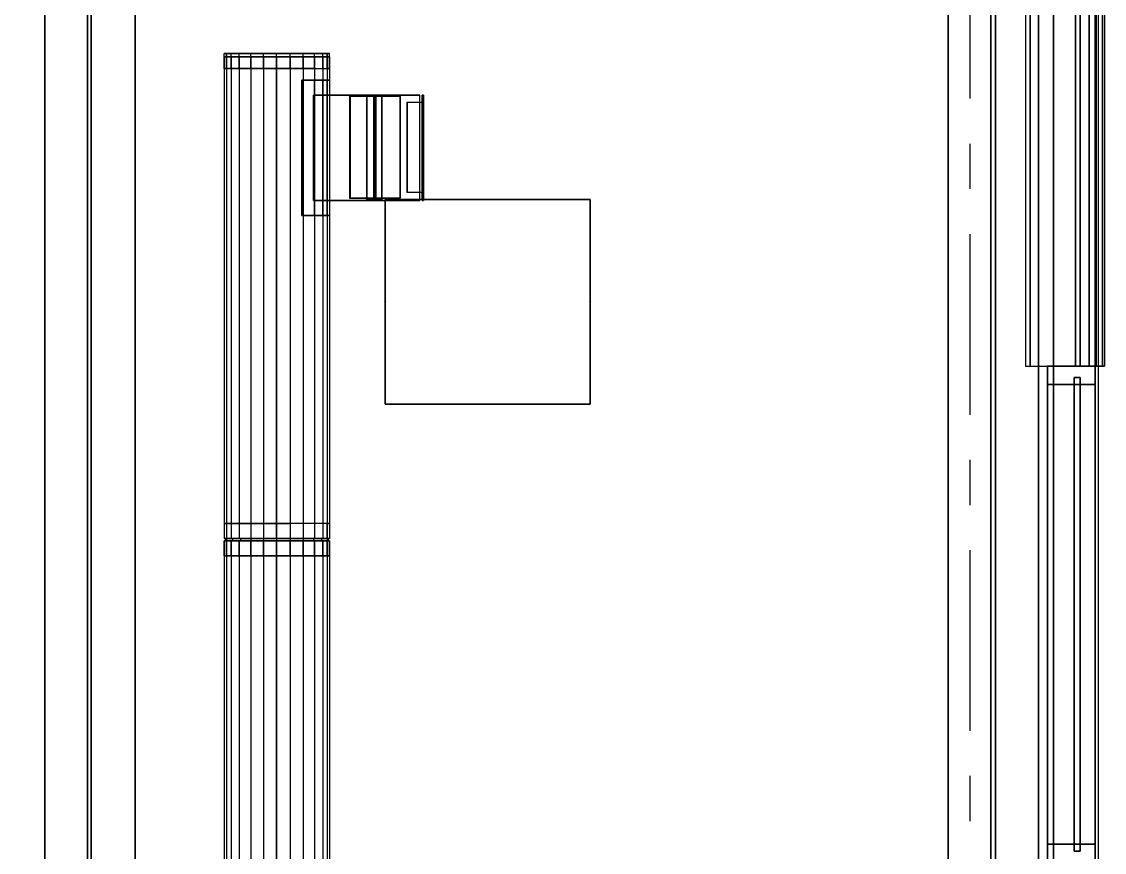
# Model space of a CAD drawing. Header units: metres. Extents: x 114 to 218, y 8 to 180.
# Drawn here: x 188.89 to 203.27, y 44.86 to 55.9 of the extents above; entities that cross this region are included whole.
import ezdxf

# ---------------------------------------------------------------- set-up
doc = ezdxf.new("R2010")
doc.units = ezdxf.units.M
doc.header["$MEASUREMENT"] = 0
for name, color, linetype in [('A-2D-GLAZ', 7, 'Continuous'), ('A-2D-GLAZ-CWMG', 7, 'Continuous'), ('A-2D-WALL', 7, 'Continuous'), ('A-3D-GLAZ-CURT', 7, 'Continuous'), ('A-3D-GLAZ-CWMG', 7, 'Continuous'), ('A-3D-WALL', 7, 'Continuous'), ('A_GRID', 7, 'Continuous'), ('E-LIGHT', 7, 'Continuous'), ('M-SA2S-ADist', 7, 'Continuous'), ('M-SA2S-Conn', 7, 'Continuous'), ('M-SA2S-Damp', 7, 'Continuous'), ('M-SA2S-Rect', 7, 'Continuous'), ('M-SA2S-Round', 7, 'Continuous'), ('S-3D-BEAM', 7, 'Continuous'), ('S-3D-SLAB', 7, 'Continuous'), ('S-3D-WALL', 7, 'Continuous')]:
    doc.layers.add(name, color=color, linetype=linetype)

msp = doc.modelspace()

# ---------------------------------------------------------------- linework, layer by layer
at = {"layer": 'A-2D-GLAZ', "color": 9, "true_color": 0xbababa}
msp.add_lwpolyline([(202.875, 51.17), (202.875, 44.879), (202.952, 44.879), (202.952, 51.17), (202.875, 51.17)], dxfattribs=at)
at = {"layer": 'A-2D-GLAZ-CWMG', "color": 9, "true_color": 0xbababa}
for points in [[(202.521, 51.078), (203.152, 51.078), (203.152, 51.324), (202.521, 51.324), (202.521, 51.185)], [(203.152, 51.078), (203.152, 44.971)], [(203.152, 44.725), (203.152, 44.971), (202.521, 44.971)]]:
    msp.add_lwpolyline(points, dxfattribs=at)
at = {"layer": 'A-2D-WALL', "color": 9, "true_color": 0xbababa}
for points in [[(203.275, 51.324), (203.275, 56.723), (202.229, 56.723), (202.229, 51.324), (203.275, 51.324)], [(202.29, 56.723), (202.29, 51.324)], [(202.89, 56.723), (202.89, 51.324)], [(202.952, 56.723), (202.952, 51.324)], [(202.952, 56.723), (202.952, 51.324)], [(203.152, 56.723), (203.152, 51.324)], [(203.167, 56.723), (203.167, 51.324)], [(203.244, 56.723), (203.244, 51.324)]]:
    msp.add_lwpolyline(points, dxfattribs=at)
at = {"layer": 'A-3D-GLAZ-CURT', "color": 131, "true_color": 0x7fffff}
for points in [[(202.875, 44.879), (202.875, 51.17), (202.875, 44.879), (202.952, 44.879), (202.952, 51.17), (202.875, 51.17), (202.952, 51.17), (202.952, 44.879), (202.875, 44.879)], [(202.875, 51.17), (202.875, 51.17)], [(202.875, 51.17), (202.875, 51.17)], [(202.875, 51.17), (202.952, 51.17), (202.952, 44.879), (202.875, 44.879), (202.952, 44.879), (202.952, 51.17), (202.875, 51.17), (202.875, 44.879), (202.875, 51.17)], [(202.875, 51.17), (202.875, 51.17)], [(202.952, 51.17), (202.952, 51.17)], [(202.952, 51.17), (202.952, 51.17)], [(202.952, 51.17), (202.952, 51.17)], [(202.875, 44.879), (202.875, 44.879)], [(202.875, 44.879), (202.875, 44.879)], [(202.952, 44.879), (202.952, 44.879)], [(202.952, 44.879), (202.952, 44.879)], [(202.952, 44.879), (202.952, 44.879)]]:
    msp.add_lwpolyline(points, dxfattribs=at)
at = {"layer": 'A-3D-GLAZ-CWMG', "color": 8, "true_color": 0x808080}
for points in [[(202.521, 51.324), (202.521, 51.324)], [(203.152, 51.078), (203.152, 51.324), (202.521, 51.324), (202.521, 51.078), (203.152, 51.078), (202.521, 51.078), (202.521, 51.324), (203.152, 51.324), (203.152, 51.078)], [(202.521, 51.324), (202.521, 51.324)], [(202.521, 51.324), (202.521, 51.324)], [(202.521, 51.078), (202.521, 51.324), (203.152, 51.324), (203.152, 51.078), (203.152, 51.078), (202.521, 51.078), (202.521, 51.324), (203.152, 51.324), (203.152, 51.078), (202.521, 51.078)], [(202.521, 51.324), (202.521, 51.324)], [(202.521, 44.725), (202.521, 51.324)], [(202.521, 44.725), (202.521, 51.324)], [(203.152, 51.324), (202.521, 51.324), (203.152, 51.324)], [(202.521, 51.324), (202.521, 51.324)], [(202.521, 51.324), (202.521, 51.324)], [(203.152, 51.324), (203.152, 51.324)], [(203.152, 51.324), (203.152, 51.324)], [(203.152, 51.324), (203.152, 51.324)], [(203.152, 51.324), (203.152, 51.324)], [(203.152, 44.725), (203.152, 51.324)], [(203.152, 51.324), (203.152, 44.725)], [(202.521, 51.078), (202.521, 51.078)], [(202.521, 51.078), (202.521, 51.078)], [(202.521, 51.078), (202.521, 51.078)], [(202.521, 51.078), (202.521, 44.725), (202.521, 51.078)], [(203.152, 51.078), (202.521, 51.078), (203.152, 51.078)], [(202.521, 51.078), (202.521, 51.078)], [(202.521, 51.078), (202.521, 51.078)], [(203.152, 51.078), (203.152, 51.078)], [(203.152, 51.078), (203.152, 51.078)], [(203.152, 51.078), (203.152, 51.078)], [(203.152, 51.078), (203.152, 51.078)], [(203.152, 44.725), (203.152, 51.078), (203.152, 44.725)], [(203.152, 51.078), (203.152, 51.078)], [(203.152, 51.078), (203.152, 51.078)], [(202.521, 44.971), (202.521, 44.971)], [(203.152, 44.725), (202.521, 44.725), (202.521, 44.971), (203.152, 44.971), (203.152, 44.725), (203.152, 44.971), (202.521, 44.971), (202.521, 44.725), (203.152, 44.725)], [(202.521, 44.971), (202.521, 44.971)], [(202.521, 44.971), (202.521, 44.971)], [(203.152, 44.725), (202.521, 44.725), (202.521, 44.971), (203.152, 44.971), (203.152, 44.725), (203.152, 44.971), (202.521, 44.971), (202.521, 44.725), (203.152, 44.725)], [(202.521, 44.971), (202.521, 44.971)], [(203.152, 44.971), (203.152, 44.971)], [(203.152, 44.971), (203.152, 44.971)], [(203.152, 44.971), (203.152, 44.971)], [(203.152, 44.971), (203.152, 44.971)]]:
    msp.add_lwpolyline(points, dxfattribs=at)
at = {"layer": 'A-3D-WALL', "color": 113, "true_color": 0x6edda5}
for points in [[(202.29, 51.324), (202.89, 51.324), (202.89, 56.723), (202.29, 56.723), (202.229, 56.723), (202.229, 51.324), (202.29, 51.324), (202.29, 56.723)], [(202.229, 56.723), (202.229, 51.324)], [(202.229, 56.723), (203.275, 56.723), (202.229, 56.723), (202.229, 51.324), (203.275, 51.324), (203.275, 56.723), (203.275, 51.324), (203.275, 56.723), (203.275, 51.324)], [(202.952, 51.324), (202.952, 56.723), (202.89, 56.723)], [(202.89, 51.324), (202.952, 51.324), (202.952, 56.723)], [(203.152, 51.324), (203.167, 51.324), (203.167, 56.723), (203.152, 56.723), (202.952, 56.723)], [(202.952, 51.324), (203.152, 51.324), (203.152, 56.723)], [(203.075, 51.324), (203.075, 56.723)], [(203.075, 56.723), (203.075, 51.324), (203.275, 51.324)], [(203.275, 51.324), (203.275, 56.723), (203.244, 56.723), (203.244, 51.324), (203.275, 51.324)], [(202.229, 51.324), (202.229, 51.324), (203.275, 51.324), (203.075, 51.324)], [(202.229, 51.324), (202.229, 51.324)], [(202.229, 51.324), (202.229, 51.324)], [(202.29, 51.324), (202.29, 51.324)], [(202.89, 51.324), (202.89, 51.324)], [(202.952, 51.324), (202.952, 51.324)], [(202.952, 51.324), (202.952, 51.324)], [(203.075, 51.324), (203.075, 51.324)], [(203.152, 51.324), (203.152, 51.324)], [(203.167, 51.324), (203.244, 51.324)], [(203.167, 51.324), (203.167, 51.324)], [(203.244, 51.324), (203.244, 51.324)], [(203.275, 51.324), (203.275, 51.324)], [(203.275, 51.324), (203.275, 51.324)]]:
    msp.add_lwpolyline(points, dxfattribs=at)
at = {"layer": 'A_GRID', "color": 1, "true_color": 0xff0000}
for points in [[(201.49, 54.877), (201.49, 57.276)], [(201.49, 53.677), (201.49, 54.277)], [(201.49, 50.678), (201.49, 53.077)], [(201.49, 49.478), (201.49, 50.078)], [(201.49, 46.478), (201.49, 48.878)], [(201.49, 45.279), (201.49, 45.879)]]:
    msp.add_lwpolyline(points, dxfattribs=at)
at = {"layer": 'E-LIGHT', "color": 5, "true_color": 0x0000ff}
for points in [[(196.445, 50.816), (193.723, 50.816), (193.723, 53.539), (196.445, 53.539), (193.723, 53.539), (193.723, 50.816), (196.445, 50.816)], [(193.723, 53.539), (193.723, 53.539)], [(193.723, 53.539), (193.723, 53.539)], [(196.445, 53.539), (196.445, 50.816), (196.445, 53.539)], [(196.445, 53.539), (196.445, 53.539)], [(196.445, 53.539), (196.445, 53.539)], [(193.707, 52.185), (193.707, 52.185)], [(193.723, 52.185), (193.723, 52.185), (193.723, 52.185)], [(193.723, 52.185), (193.723, 52.185)], [(193.723, 52.17), (193.723, 52.17)], [(193.738, 52.185), (193.738, 52.185)], [(196.43, 52.185), (196.43, 52.185)], [(196.445, 52.185), (196.445, 52.185), (196.445, 52.185)], [(196.445, 52.185), (196.445, 52.185)], [(196.445, 52.17), (196.445, 52.17)], [(196.46, 52.185), (196.46, 52.185)], [(193.723, 50.816), (193.723, 50.816)], [(193.723, 50.816), (193.723, 50.816)], [(196.445, 50.816), (196.445, 50.816)], [(196.445, 50.816), (196.445, 50.816)]]:
    msp.add_lwpolyline(points, dxfattribs=at)
at = {"layer": 'M-SA2S-ADist', "color": 3, "true_color": 0x00ff00}
for points in [[(194.015, 54.831), (194.015, 54.831), (194.015, 53.631)], [(194.015, 54.831), (194.215, 54.831), (194.215, 53.631), (194.015, 53.631), (194.015, 54.831), (194.215, 54.831), (194.215, 53.631), (194.015, 53.631)], [(194.015, 54.831), (194.015, 54.831)], [(194.015, 54.831), (194.015, 54.831)], [(194.215, 54.923), (194.23, 54.923), (194.215, 54.923)], [(194.215, 54.923), (194.215, 53.523), (194.215, 54.923)], [(194.215, 53.523), (194.23, 53.523), (194.23, 53.523), (194.23, 54.923), (194.23, 53.523), (194.23, 54.923), (194.23, 54.923), (194.215, 54.923), (194.215, 53.523), (194.215, 54.923), (194.23, 54.923), (194.23, 53.523), (194.215, 53.523)], [(194.215, 54.923), (194.215, 54.923)], [(194.215, 54.923), (194.215, 54.923)], [(194.215, 54.923), (194.215, 54.923)], [(194.215, 54.923), (194.215, 53.523), (194.23, 53.523), (194.23, 54.923), (194.215, 54.923)], [(194.215, 53.523), (194.23, 53.523), (194.215, 53.523), (194.215, 54.923), (194.23, 54.923), (194.23, 54.923), (194.215, 54.923), (194.215, 53.523), (194.23, 53.523)], [(194.215, 54.923), (194.23, 54.923), (194.23, 53.523), (194.23, 54.923)], [(194.215, 54.923), (194.215, 53.523), (194.215, 54.923)], [(194.215, 53.523), (194.215, 53.523), (194.23, 53.523), (194.23, 54.923), (194.23, 53.523), (194.215, 53.523), (194.215, 54.923), (194.23, 54.923), (194.215, 54.923), (194.215, 54.923), (194.215, 54.923)], [(194.215, 54.923), (194.215, 54.923)], [(194.215, 54.923), (194.215, 54.923)], [(194.215, 54.923), (194.215, 54.923)], [(194.215, 54.923), (194.215, 54.923)], [(194.215, 54.831), (194.215, 54.831)], [(194.215, 54.831), (194.215, 54.831)], [(194.23, 54.923), (194.23, 54.923)], [(194.23, 54.923), (194.23, 54.923)], [(194.23, 54.923), (194.23, 53.523)], [(194.23, 54.923), (194.23, 54.923)], [(194.23, 54.923), (194.23, 54.923)], [(194.23, 54.923), (194.23, 54.923)], [(194.23, 54.923), (194.23, 54.923)], [(194.015, 53.631), (194.015, 53.631)], [(194.215, 53.631), (194.215, 53.631)], [(194.215, 53.523), (194.23, 53.523), (194.215, 53.523)], [(194.215, 53.523), (194.215, 53.523)], [(194.215, 53.523), (194.215, 53.523)], [(194.215, 53.523), (194.215, 53.523)], [(194.215, 53.523), (194.215, 53.523)], [(194.215, 53.523), (194.215, 53.523)], [(194.23, 53.523), (194.23, 53.523)], [(194.23, 53.523), (194.23, 53.523)], [(194.23, 53.523), (194.23, 53.523)], [(194.23, 53.523), (194.23, 53.523)], [(194.23, 53.523), (194.23, 53.523)], [(194.23, 53.523), (194.23, 53.523)], [(194.23, 53.523), (194.23, 53.523)], [(194.23, 53.523), (194.23, 53.523)], [(194.23, 53.523), (194.23, 53.523)]]:
    msp.add_lwpolyline(points, dxfattribs=at)
at = {"layer": 'M-SA2S-Conn', "color": 5, "true_color": 0x0000ff}
for points in [[(191.584, 49.232), (191.615, 49.232), (191.615, 49.032), (191.584, 49.032)], [(191.615, 49.232), (191.584, 49.232), (191.584, 49.032), (191.615, 49.032)], [(191.584, 49.232), (191.584, 49.232)], [(191.615, 49.232), (191.677, 49.232), (191.677, 49.032), (191.615, 49.032)], [(191.677, 49.232), (191.615, 49.232), (191.615, 49.032), (191.677, 49.032)], [(191.615, 49.232), (191.615, 49.232)], [(191.615, 49.232), (191.615, 49.232)], [(191.677, 49.232), (191.784, 49.232), (191.784, 49.032), (191.677, 49.032)], [(191.784, 49.232), (191.677, 49.232), (191.677, 49.032), (191.784, 49.032)], [(191.677, 49.232), (191.677, 49.232)], [(191.677, 49.232), (191.677, 49.232)], [(191.784, 49.232), (191.938, 49.232), (191.938, 49.032), (191.784, 49.032)], [(191.938, 49.232), (191.784, 49.232), (191.784, 49.032), (191.938, 49.032)], [(191.784, 49.232), (191.784, 49.232)], [(191.784, 49.232), (191.784, 49.232)], [(191.938, 49.232), (192.107, 49.232), (192.107, 49.032), (191.938, 49.032)], [(192.107, 49.232), (191.938, 49.232), (191.938, 49.032), (192.107, 49.032)], [(191.938, 49.232), (191.938, 49.232)], [(191.938, 49.232), (191.938, 49.232)], [(192.107, 49.232), (192.277, 49.232), (192.277, 49.032), (192.107, 49.032)], [(192.277, 49.232), (192.107, 49.232), (192.107, 49.032), (192.277, 49.032)], [(192.107, 49.232), (192.107, 49.232)], [(192.107, 49.232), (192.107, 49.232)], [(192.277, 49.232), (192.461, 49.232), (192.461, 49.032), (192.277, 49.032)], [(192.461, 49.232), (192.277, 49.232), (192.277, 49.032), (192.461, 49.032)], [(192.277, 49.232), (192.277, 49.232)], [(192.277, 49.232), (192.277, 49.232)], [(192.953, 49.232), (192.984, 49.232), (192.953, 49.232), (192.892, 49.232), (192.784, 49.232), (192.63, 49.232), (192.461, 49.232)], [(192.63, 49.232), (192.63, 49.032), (192.461, 49.032)], [(192.63, 49.232), (192.461, 49.232), (192.461, 49.032), (192.63, 49.032)], [(192.461, 49.232), (192.461, 49.232)], [(192.461, 49.232), (192.461, 49.232)], [(192.784, 49.232), (192.63, 49.232), (192.63, 49.032), (192.784, 49.032)], [(192.784, 49.232), (192.784, 49.032), (192.63, 49.032)], [(192.63, 49.232), (192.63, 49.232)], [(192.63, 49.232), (192.63, 49.232)], [(192.892, 49.232), (192.784, 49.232), (192.784, 49.032), (192.892, 49.032)], [(192.784, 49.232), (192.784, 49.232)], [(192.784, 49.232), (192.784, 49.232)], [(192.953, 49.232), (192.892, 49.232), (192.892, 49.032), (192.953, 49.032), (192.953, 49.232)], [(192.892, 49.232), (192.892, 49.032)], [(192.892, 49.232), (192.892, 49.232)], [(192.892, 49.232), (192.892, 49.232)], [(192.953, 49.232), (192.953, 49.032)], [(192.953, 49.232), (192.953, 49.232)], [(192.953, 49.232), (192.953, 49.232)], [(192.984, 49.232), (192.984, 49.032)], [(192.984, 49.232), (192.984, 49.232)], [(191.584, 49.032), (191.584, 49.032)], [(191.584, 48.801), (191.584, 49.001)], [(192.461, 49.001), (192.63, 49.001), (192.784, 49.001), (192.892, 49.001), (192.953, 49.001), (192.984, 49.001), (192.953, 49.001), (192.892, 49.001), (192.784, 49.001), (192.63, 49.001), (192.461, 49.001), (192.277, 49.001), (192.107, 49.001), (191.938, 49.001), (191.784, 49.001), (191.677, 49.001), (191.615, 49.001), (191.584, 49.001), (191.615, 49.001), (191.677, 49.001), (191.784, 49.001), (191.938, 49.001), (192.107, 49.001), (192.277, 49.001), (192.461, 49.001)], [(191.584, 49.001), (191.584, 49.001)], [(191.6, 49.032), (191.615, 49.032), (191.615, 49.001)], [(191.615, 49.032), (191.6, 49.032), (191.6, 49.001)], [(191.6, 49.032), (191.6, 49.032)], [(191.615, 49.001), (191.6, 49.001), (191.615, 49.001), (191.692, 49.001), (191.8, 49.001), (191.938, 49.001), (192.107, 49.001), (192.277, 49.001), (192.461, 49.001), (192.63, 49.001), (192.769, 49.001), (192.877, 49.001), (192.953, 49.001), (192.969, 49.001), (192.953, 49.001), (192.877, 49.001), (192.769, 49.001), (192.63, 49.001), (192.461, 49.001), (192.277, 49.001), (192.107, 49.001), (191.938, 49.001), (191.8, 49.001), (191.692, 49.001), (191.615, 49.001)], [(191.6, 49.001), (191.6, 49.001)], [(191.615, 49.032), (191.692, 49.032), (191.692, 49.001)], [(191.692, 49.032), (191.615, 49.032), (191.615, 49.001)], [(191.615, 49.032), (191.615, 49.032)], [(191.615, 49.032), (191.615, 49.032)], [(191.615, 49.032), (191.615, 49.032)], [(191.615, 49.032), (191.615, 49.032)], [(191.615, 48.801), (191.615, 49.001)], [(191.615, 48.801), (191.615, 49.001)], [(191.615, 49.001), (191.615, 49.001)], [(191.615, 49.001), (191.615, 49.001)], [(191.615, 49.001), (191.615, 49.001)], [(191.615, 49.001), (191.615, 49.001)], [(191.677, 49.032), (191.677, 49.032)], [(191.677, 49.032), (191.677, 49.032)], [(191.677, 48.801), (191.677, 49.001)], [(191.677, 48.801), (191.677, 49.001)], [(191.677, 49.001), (191.677, 49.001)], [(191.677, 49.001), (191.677, 49.001)], [(191.692, 49.032), (191.8, 49.032), (191.8, 49.001)], [(191.8, 49.032), (191.692, 49.032), (191.692, 49.001)], [(191.692, 49.032), (191.692, 49.032)], [(191.692, 49.032), (191.692, 49.032)], [(191.692, 49.001), (191.692, 49.001)], [(191.692, 49.001), (191.692, 49.001)], [(191.784, 49.032), (191.784, 49.032)], [(191.784, 49.032), (191.784, 49.032)], [(191.784, 48.801), (191.784, 49.001)], [(191.784, 48.801), (191.784, 49.001)], [(191.784, 49.001), (191.784, 49.001)], [(191.784, 49.001), (191.784, 49.001)], [(191.8, 49.032), (191.938, 49.032), (191.938, 49.001)], [(191.938, 49.032), (191.8, 49.032), (191.8, 49.001)], [(191.8, 49.032), (191.8, 49.032)], [(191.8, 49.032), (191.8, 49.032)], [(191.8, 49.001), (191.8, 49.001)], [(191.8, 49.001), (191.8, 49.001)], [(191.938, 49.032), (192.107, 49.032), (192.107, 49.001)], [(192.107, 49.032), (191.938, 49.032), (191.938, 49.001)], [(191.938, 49.032), (191.938, 49.032)], [(191.938, 49.032), (191.938, 49.032)], [(191.938, 49.032), (191.938, 49.032)], [(191.938, 49.032), (191.938, 49.032)], [(191.938, 48.801), (191.938, 49.001)], [(191.938, 48.801), (191.938, 49.001)], [(191.938, 49.001), (191.938, 49.001)], [(191.938, 49.001), (191.938, 49.001)], [(191.938, 49.001), (191.938, 49.001)], [(191.938, 49.001), (191.938, 49.001)], [(192.107, 49.032), (192.277, 49.032), (192.277, 49.001)], [(192.277, 49.032), (192.107, 49.032), (192.107, 49.001)], [(192.107, 49.032), (192.107, 49.032)], [(192.107, 49.032), (192.107, 49.032)], [(192.107, 49.032), (192.107, 49.032)], [(192.107, 49.032), (192.107, 49.032)], [(192.107, 48.801), (192.107, 49.001)], [(192.107, 48.801), (192.107, 49.001)], [(192.107, 49.001), (192.107, 49.001)], [(192.107, 49.001), (192.107, 49.001)], [(192.107, 49.001), (192.107, 49.001)], [(192.107, 49.001), (192.107, 49.001)], [(192.277, 49.032), (192.461, 49.032), (192.461, 49.001)], [(192.461, 49.032), (192.277, 49.032), (192.277, 49.001)], [(192.277, 49.032), (192.277, 49.032)], [(192.277, 49.032), (192.277, 49.032)], [(192.277, 49.032), (192.277, 49.032)], [(192.277, 49.032), (192.277, 49.032)], [(192.277, 48.801), (192.277, 49.001)], [(192.277, 48.801), (192.277, 49.001)], [(192.277, 49.001), (192.277, 49.001)], [(192.277, 49.001), (192.277, 49.001)], [(192.277, 49.001), (192.277, 49.001)], [(192.277, 49.001), (192.277, 49.001)], [(192.461, 49.032), (192.63, 49.032), (192.63, 49.001)], [(192.63, 49.032), (192.461, 49.032), (192.461, 49.001)], [(192.461, 49.032), (192.461, 49.032)], [(192.461, 49.032), (192.461, 49.032)], [(192.461, 49.032), (192.461, 49.032)], [(192.461, 49.032), (192.461, 49.032)], [(192.461, 48.801), (192.461, 49.001)], [(192.461, 48.801), (192.461, 49.001)], [(192.461, 49.001), (192.461, 49.001)], [(192.461, 49.001), (192.461, 49.001)], [(192.461, 49.001), (192.461, 49.001)], [(192.461, 49.001), (192.461, 49.001)], [(192.63, 49.032), (192.769, 49.032), (192.769, 49.001)], [(192.769, 49.032), (192.63, 49.032), (192.63, 49.001)], [(192.63, 49.032), (192.63, 49.032)], [(192.63, 49.032), (192.63, 49.032)], [(192.63, 49.032), (192.63, 49.032)], [(192.63, 49.032), (192.63, 49.032)], [(192.63, 48.801), (192.63, 49.001)], [(192.63, 49.001), (192.63, 48.801)], [(192.63, 49.001), (192.63, 49.001)], [(192.63, 49.001), (192.63, 49.001)], [(192.63, 49.001), (192.63, 49.001)], [(192.63, 49.001), (192.63, 49.001)], [(192.769, 49.032), (192.877, 49.032), (192.877, 49.001)], [(192.877, 49.032), (192.769, 49.032), (192.769, 49.001)], [(192.769, 49.032), (192.769, 49.032)], [(192.769, 49.032), (192.769, 49.032)], [(192.769, 49.001), (192.769, 49.001)], [(192.769, 49.001), (192.769, 49.001)], [(192.784, 49.032), (192.892, 49.032), (192.953, 49.032), (192.984, 49.032), (192.953, 49.032)], [(192.784, 49.032), (192.784, 49.032)], [(192.784, 49.032), (192.784, 49.032)], [(192.784, 48.801), (192.784, 49.001)], [(192.784, 48.801), (192.784, 49.001)], [(192.784, 49.001), (192.784, 49.001)], [(192.784, 49.001), (192.784, 49.001)], [(192.969, 49.032), (192.953, 49.032), (192.877, 49.032)], [(192.953, 49.032), (192.877, 49.032), (192.877, 49.001)], [(192.877, 49.032), (192.877, 49.032)], [(192.877, 49.032), (192.877, 49.032)], [(192.877, 49.001), (192.877, 49.001)], [(192.877, 49.001), (192.877, 49.001)], [(192.892, 49.032), (192.892, 49.032)], [(192.892, 49.032), (192.892, 49.032)], [(192.892, 48.801), (192.892, 49.001)], [(192.892, 48.801), (192.892, 49.001)], [(192.892, 49.001), (192.892, 49.001)], [(192.892, 49.001), (192.892, 49.001)], [(192.953, 49.032), (192.953, 49.001)], [(192.969, 49.001), (192.969, 49.032), (192.953, 49.032), (192.953, 49.001)], [(192.953, 49.032), (192.953, 49.032)], [(192.953, 49.032), (192.953, 49.032)], [(192.953, 49.032), (192.953, 49.032)], [(192.953, 49.032), (192.953, 49.032)], [(192.953, 48.801), (192.953, 49.001)], [(192.953, 48.801), (192.953, 49.001)], [(192.953, 49.001), (192.953, 49.001)], [(192.953, 49.001), (192.953, 49.001)], [(192.953, 49.001), (192.953, 49.001)], [(192.953, 49.001), (192.953, 49.001)], [(192.969, 49.032), (192.969, 49.032)], [(192.969, 49.001), (192.969, 49.001)], [(192.984, 49.032), (192.984, 49.032)], [(192.984, 48.801), (192.984, 49.001)], [(192.984, 49.001), (192.984, 49.001)], [(191.784, 48.801), (191.677, 48.801), (191.615, 48.801), (191.584, 48.801), (191.615, 48.801), (191.677, 48.801), (191.784, 48.801), (191.938, 48.801), (192.107, 48.801), (192.277, 48.801), (192.461, 48.801), (192.63, 48.801), (192.784, 48.801), (192.892, 48.801), (192.953, 48.801), (192.984, 48.801), (192.953, 48.801), (192.892, 48.801), (192.784, 48.801), (192.63, 48.801), (192.461, 48.801), (192.277, 48.801), (192.107, 48.801), (191.938, 48.801), (191.784, 48.801)], [(191.584, 48.801), (191.584, 48.801)], [(191.615, 48.801), (191.615, 48.801)], [(191.615, 48.801), (191.615, 48.801)], [(191.677, 48.801), (191.677, 48.801)], [(191.677, 48.801), (191.677, 48.801)], [(191.784, 48.801), (191.784, 48.801)], [(191.784, 48.801), (191.784, 48.801)], [(191.938, 48.801), (191.938, 48.801)], [(191.938, 48.801), (191.938, 48.801)], [(192.107, 48.801), (192.107, 48.801)], [(192.107, 48.801), (192.107, 48.801)], [(192.277, 48.801), (192.277, 48.801)], [(192.277, 48.801), (192.277, 48.801)], [(192.461, 48.801), (192.461, 48.801)], [(192.461, 48.801), (192.461, 48.801)], [(192.63, 48.801), (192.63, 48.801)], [(192.63, 48.801), (192.63, 48.801)], [(192.784, 48.801), (192.784, 48.801)], [(192.784, 48.801), (192.784, 48.801)], [(192.892, 48.801), (192.892, 48.801)], [(192.892, 48.801), (192.892, 48.801)], [(192.953, 48.801), (192.953, 48.801)], [(192.953, 48.801), (192.953, 48.801)], [(192.984, 48.801), (192.984, 48.801)]]:
    msp.add_lwpolyline(points, dxfattribs=at)
at = {"layer": 'M-SA2S-Damp', "color": 1, "true_color": 0xff0000}
for points in [[(193.261, 53.554), (193.261, 54.908), (193.246, 54.908), (193.246, 53.554)], [(193.569, 54.908), (193.246, 54.908)], [(193.246, 54.908), (193.246, 54.908)], [(193.261, 54.908), (193.584, 54.908)], [(193.261, 54.908), (193.261, 54.908)], [(193.476, 54.923), (193.476, 54.923), (193.476, 53.523)], [(193.476, 53.539), (193.476, 54.923), (193.476, 53.539)], [(193.476, 54.923), (193.676, 54.923), (193.476, 54.923)], [(193.676, 53.523), (193.676, 54.923), (193.476, 54.923), (193.476, 53.523), (193.676, 53.523), (193.476, 53.523)], [(193.476, 54.923), (193.676, 54.923)], [(193.476, 54.923), (193.476, 54.923)], [(193.476, 54.923), (193.476, 54.923)], [(193.476, 54.923), (193.476, 54.923)], [(193.569, 54.908), (193.569, 54.908)], [(193.569, 54.908), (193.569, 53.554), (193.569, 54.908), (193.569, 53.554), (193.569, 53.554), (193.569, 54.908), (193.584, 54.908), (193.584, 53.554), (193.569, 53.554), (193.569, 54.908), (193.569, 54.908)], [(193.569, 54.908), (193.569, 54.908)], [(193.569, 54.908), (193.569, 54.908)], [(193.922, 54.908), (193.922, 53.554), (193.584, 53.554), (193.584, 54.908), (193.922, 54.908)], [(193.584, 54.908), (193.584, 54.908)], [(193.584, 53.554), (193.584, 54.908), (193.584, 53.554), (193.584, 54.908), (193.584, 53.554)], [(193.584, 54.908), (193.584, 53.554), (193.584, 54.908), (193.584, 53.554), (193.584, 54.908)], [(193.584, 53.554), (193.584, 53.554), (193.584, 54.908), (193.599, 54.908), (193.599, 53.554)], [(193.584, 54.908), (193.584, 54.908)], [(193.584, 54.908), (193.584, 54.908)], [(193.584, 54.908), (193.584, 54.908)], [(193.599, 54.908), (193.599, 54.908)], [(193.922, 53.554), (193.922, 54.908), (193.599, 54.908), (193.599, 53.554), (193.922, 53.554)], [(193.599, 54.908), (193.599, 54.908)], [(193.599, 54.908), (193.599, 53.554), (193.599, 54.908)], [(193.599, 54.908), (193.599, 54.908)], [(193.676, 53.523), (193.676, 54.923), (193.676, 53.539), (193.676, 54.923)], [(193.676, 54.923), (193.676, 54.923)], [(193.676, 54.923), (193.676, 54.923)], [(193.922, 54.908), (193.922, 54.908)], [(193.922, 54.908), (193.922, 54.908)], [(193.922, 54.908), (193.922, 54.908)], [(193.599, 53.554), (193.584, 53.554), (193.261, 53.554), (193.246, 53.554), (193.569, 53.554)], [(193.246, 53.554), (193.246, 53.554)], [(193.261, 53.554), (193.261, 53.554)], [(193.676, 53.539), (193.476, 53.539), (193.676, 53.539)], [(193.476, 53.539), (193.476, 53.539)], [(193.476, 53.523), (193.476, 53.523)], [(193.569, 53.554), (193.569, 53.554)], [(193.584, 53.554), (193.584, 53.554)], [(193.584, 53.554), (193.584, 53.554)], [(193.584, 53.554), (193.584, 53.554)], [(193.599, 53.554), (193.599, 53.554)], [(193.599, 53.554), (193.599, 53.554)], [(193.676, 53.539), (193.676, 53.539)], [(193.676, 53.539), (193.676, 53.539)], [(193.676, 53.523), (193.676, 53.523)], [(193.922, 53.554), (193.922, 53.554)]]:
    msp.add_lwpolyline(points, dxfattribs=at)
at = {"layer": 'M-SA2S-Rect', "color": 5, "true_color": 0x0000ff}
for points in [[(192.784, 55.123), (192.63, 55.123), (192.784, 55.123), (192.892, 55.123), (192.953, 55.123), (192.984, 55.123), (192.953, 55.123), (192.984, 55.123), (192.953, 55.123), (192.892, 55.123), (192.784, 55.123), (192.63, 55.123), (192.615, 55.123), (192.63, 55.123)], [(192.63, 53.323), (192.615, 53.323), (192.615, 55.123), (192.63, 55.123), (192.63, 53.323)], [(192.63, 55.123), (192.63, 53.323), (192.615, 53.323), (192.615, 55.123), (192.63, 55.123)], [(192.615, 53.323), (192.615, 55.123)], [(192.615, 55.123), (192.615, 53.323)], [(192.615, 55.123), (192.615, 55.123)], [(192.615, 55.123), (192.615, 55.123)], [(192.63, 53.323), (192.63, 55.123)], [(192.63, 55.123), (192.63, 53.323), (192.784, 53.323), (192.784, 53.523), (192.769, 53.523), (192.769, 54.923), (192.784, 54.923)], [(192.784, 55.123), (192.63, 55.123)], [(192.63, 55.123), (192.63, 55.123)], [(192.63, 55.123), (192.63, 55.123)], [(192.63, 55.123), (192.63, 55.123)], [(192.63, 55.123), (192.63, 55.123)], [(192.784, 55.123), (192.784, 54.923), (192.892, 54.923)], [(192.892, 54.923), (192.784, 54.923), (192.784, 55.123)], [(192.892, 53.323), (192.784, 53.323), (192.784, 55.123), (192.892, 55.123)], [(192.892, 55.123), (192.784, 55.123), (192.784, 53.323), (192.892, 53.323), (192.892, 55.123)], [(192.784, 55.123), (192.784, 55.123)], [(192.784, 55.123), (192.784, 55.123)], [(192.784, 55.123), (192.784, 55.123)], [(192.784, 55.123), (192.784, 55.123)], [(192.984, 55.123), (192.984, 53.323), (192.953, 53.323), (192.892, 53.323), (192.892, 55.123), (192.953, 55.123)], [(192.892, 55.123), (192.892, 54.923)], [(192.953, 55.123), (192.953, 54.923), (192.892, 54.923), (192.892, 55.123), (192.953, 55.123)], [(192.892, 53.323), (192.953, 53.323), (192.953, 55.123)], [(192.892, 55.123), (192.892, 55.123)], [(192.892, 55.123), (192.892, 55.123)], [(192.892, 55.123), (192.892, 55.123)], [(192.892, 55.123), (192.892, 55.123)], [(192.953, 55.123), (192.953, 54.923)], [(192.984, 55.123), (192.984, 54.923), (192.953, 54.923)], [(192.953, 55.123), (192.953, 53.323), (192.984, 53.323)], [(192.953, 55.123), (192.953, 55.123)], [(192.953, 55.123), (192.953, 55.123)], [(192.953, 55.123), (192.953, 55.123)], [(192.953, 55.123), (192.953, 55.123)], [(192.984, 55.123), (192.984, 55.123)], [(192.984, 55.123), (192.984, 55.123)], [(192.784, 54.923), (192.769, 54.923), (192.769, 53.523)], [(194.184, 53.523), (192.769, 53.523), (194.184, 53.523), (194.184, 54.923), (192.769, 54.923)], [(192.769, 54.923), (194.184, 54.923)], [(192.769, 54.923), (192.769, 54.923)], [(192.769, 54.923), (192.769, 54.923)], [(192.784, 54.923), (192.784, 54.923)], [(192.784, 54.923), (192.784, 54.923)], [(192.984, 54.923), (192.953, 54.923), (192.892, 54.923)], [(192.892, 54.923), (192.892, 54.923)], [(192.892, 54.923), (192.892, 54.923)], [(192.953, 54.923), (192.953, 54.923)], [(192.953, 54.923), (192.953, 54.923)], [(192.984, 54.923), (192.984, 54.923)], [(194.184, 53.523), (194.184, 54.923)], [(194.184, 54.923), (194.184, 54.923)], [(192.784, 53.523), (192.769, 53.523)], [(192.769, 53.523), (192.769, 53.523)], [(192.769, 53.523), (192.769, 53.523)], [(192.784, 53.323), (192.784, 53.523), (192.892, 53.523), (192.892, 53.323), (192.784, 53.323)], [(192.784, 53.523), (192.892, 53.523), (192.953, 53.523), (192.984, 53.523)], [(192.784, 53.523), (192.784, 53.523)], [(192.784, 53.523), (192.784, 53.523)], [(192.892, 53.323), (192.892, 53.523)], [(192.953, 53.523), (192.953, 53.323), (192.892, 53.323)], [(192.953, 53.523), (192.892, 53.523)], [(192.892, 53.523), (192.892, 53.523)], [(192.892, 53.523), (192.892, 53.523)], [(192.953, 53.523), (192.953, 53.323)], [(192.953, 53.523), (192.984, 53.523), (192.984, 53.323)], [(192.953, 53.523), (192.953, 53.523)], [(192.953, 53.523), (192.953, 53.523)], [(192.984, 53.523), (192.984, 53.523)], [(194.184, 53.523), (194.184, 53.523)], [(192.63, 53.323), (192.615, 53.323), (192.63, 53.323)], [(192.615, 53.323), (192.615, 53.323)], [(192.615, 53.323), (192.615, 53.323)], [(192.784, 53.323), (192.63, 53.323)], [(192.784, 53.323), (192.63, 53.323), (192.784, 53.323)], [(192.63, 53.323), (192.63, 53.323)], [(192.63, 53.323), (192.63, 53.323)], [(192.63, 53.323), (192.63, 53.323)], [(192.63, 53.323), (192.63, 53.323)], [(192.953, 53.323), (192.984, 53.323), (192.953, 53.323), (192.892, 53.323), (192.784, 53.323)], [(192.784, 53.323), (192.784, 53.323)], [(192.784, 53.323), (192.784, 53.323)], [(192.784, 53.323), (192.784, 53.323)], [(192.784, 53.323), (192.784, 53.323)], [(192.892, 53.323), (192.892, 53.323)], [(192.892, 53.323), (192.892, 53.323)], [(192.892, 53.323), (192.892, 53.323)], [(192.892, 53.323), (192.892, 53.323)], [(192.953, 53.323), (192.953, 53.323)], [(192.953, 53.323), (192.953, 53.323)], [(192.953, 53.323), (192.953, 53.323)], [(192.953, 53.323), (192.953, 53.323)], [(192.984, 53.323), (192.984, 53.323)], [(192.984, 53.323), (192.984, 53.323)]]:
    msp.add_lwpolyline(points, dxfattribs=at)
at = {"layer": 'M-SA2S-Round', "color": 5, "true_color": 0x0000ff}
for points in [[(191.615, 55.477), (191.584, 55.477)], [(191.584, 55.277), (191.584, 55.477), (191.615, 55.477), (191.615, 55.277)], [(191.584, 55.477), (191.584, 55.477)], [(191.584, 55.431), (191.615, 55.431), (191.615, 49.032), (191.584, 49.032)], [(191.615, 55.431), (191.584, 55.431), (191.584, 49.032), (191.615, 49.032)], [(191.584, 55.431), (191.584, 55.431)], [(191.615, 55.277), (191.615, 55.477), (191.677, 55.477)], [(191.677, 55.277), (191.677, 55.477), (191.615, 55.477)], [(191.615, 55.477), (191.615, 55.477)], [(191.615, 55.477), (191.615, 55.477)], [(191.615, 55.431), (191.677, 55.431), (191.677, 49.032), (191.615, 49.032)], [(191.677, 55.431), (191.615, 55.431), (191.615, 49.032), (191.677, 49.032)], [(191.615, 55.431), (191.615, 55.431)], [(191.615, 55.431), (191.615, 55.431)], [(191.677, 55.277), (191.677, 55.477), (191.784, 55.477)], [(191.784, 55.277), (191.784, 55.477), (191.677, 55.477)], [(191.677, 55.477), (191.677, 55.477)], [(191.677, 55.477), (191.677, 55.477)], [(191.677, 55.431), (191.784, 55.431), (191.784, 49.032), (191.677, 49.032)], [(191.784, 55.431), (191.677, 55.431), (191.677, 49.032), (191.784, 49.032)], [(191.677, 55.431), (191.677, 55.431)], [(191.677, 55.431), (191.677, 55.431)], [(191.784, 55.277), (191.784, 55.477), (191.938, 55.477)], [(191.938, 55.277), (191.938, 55.477), (191.784, 55.477)], [(191.784, 55.477), (191.784, 55.477)], [(191.784, 55.477), (191.784, 55.477)], [(191.784, 55.431), (191.938, 55.431), (191.938, 49.032), (191.784, 49.032)], [(191.938, 55.431), (191.784, 55.431), (191.784, 49.032), (191.938, 49.032)], [(191.784, 55.431), (191.784, 55.431)], [(191.784, 55.431), (191.784, 55.431)], [(191.938, 55.277), (191.938, 55.477), (192.107, 55.477)], [(192.107, 55.277), (192.107, 55.477), (191.938, 55.477)], [(191.938, 55.477), (191.938, 55.477)], [(191.938, 55.477), (191.938, 55.477)], [(191.938, 55.431), (192.107, 55.431), (192.107, 49.032), (191.938, 49.032)], [(192.107, 55.431), (191.938, 55.431), (191.938, 49.032), (192.107, 49.032)], [(191.938, 55.431), (191.938, 55.431)], [(191.938, 55.431), (191.938, 55.431)], [(192.107, 55.277), (192.107, 55.477), (192.277, 55.477)], [(192.277, 55.277), (192.277, 55.477), (192.107, 55.477)], [(192.107, 55.477), (192.107, 55.477)], [(192.107, 55.477), (192.107, 55.477)], [(192.107, 55.431), (192.277, 55.431)], [(192.277, 55.431), (192.107, 55.431), (192.107, 49.032), (192.277, 49.032)], [(192.107, 55.431), (192.107, 55.431)], [(192.107, 55.431), (192.107, 55.431)], [(192.461, 55.277), (192.461, 55.477), (192.277, 55.477)], [(192.277, 55.277), (192.277, 55.477), (192.461, 55.477)], [(192.277, 55.477), (192.277, 55.477)], [(192.277, 55.477), (192.277, 55.477)], [(192.461, 55.431), (192.277, 55.431), (192.277, 49.032), (192.461, 49.032)], [(192.277, 49.032), (192.277, 55.431), (192.461, 55.431), (192.461, 49.032), (192.277, 49.032)], [(192.277, 55.431), (192.277, 55.431)], [(192.277, 55.431), (192.277, 55.431)], [(192.63, 55.277), (192.63, 55.477), (192.461, 55.477)], [(192.461, 55.277), (192.461, 55.477), (192.63, 55.477)], [(192.461, 55.477), (192.461, 55.477)], [(192.461, 55.477), (192.461, 55.477)], [(192.63, 55.431), (192.461, 55.431), (192.461, 49.032), (192.63, 49.032)], [(192.461, 55.431), (192.63, 55.431), (192.63, 49.032), (192.461, 49.032)], [(192.461, 55.431), (192.461, 55.431)], [(192.461, 55.431), (192.461, 55.431)], [(192.784, 55.277), (192.784, 55.477), (192.63, 55.477)], [(192.63, 55.277), (192.63, 55.477), (192.784, 55.477)], [(192.63, 55.477), (192.63, 55.477)], [(192.63, 55.477), (192.63, 55.477)], [(192.784, 55.431), (192.63, 55.431), (192.63, 49.032), (192.784, 49.032)], [(192.63, 55.431), (192.784, 55.431), (192.784, 49.032), (192.63, 49.032)], [(192.63, 55.431), (192.63, 55.431)], [(192.63, 55.431), (192.63, 55.431)], [(192.784, 55.277), (192.892, 55.277), (192.892, 55.477), (192.784, 55.477)], [(192.784, 55.277), (192.784, 55.477), (192.892, 55.477)], [(192.784, 55.477), (192.784, 55.477)], [(192.784, 55.477), (192.784, 55.477)], [(192.892, 55.431), (192.784, 55.431), (192.784, 49.032), (192.892, 49.032)], [(192.784, 55.431), (192.892, 55.431), (192.892, 49.032), (192.784, 49.032)], [(192.784, 55.431), (192.784, 55.431)], [(192.784, 55.431), (192.784, 55.431)], [(192.892, 55.277), (192.953, 55.277), (192.953, 55.477), (192.892, 55.477)], [(192.892, 55.277), (192.892, 55.477), (192.953, 55.477), (192.984, 55.477)], [(192.892, 55.477), (192.892, 55.477)], [(192.892, 55.477), (192.892, 55.477)], [(192.953, 55.431), (192.892, 55.431), (192.892, 49.032), (192.953, 49.032)], [(192.892, 55.431), (192.953, 55.431), (192.953, 49.032), (192.892, 49.032)], [(192.892, 55.431), (192.892, 55.431)], [(192.892, 55.431), (192.892, 55.431)], [(192.984, 55.277), (192.984, 55.477), (192.953, 55.477), (192.953, 55.277)], [(192.953, 55.477), (192.953, 55.477)], [(192.953, 55.477), (192.953, 55.477)], [(192.984, 55.431), (192.953, 55.431), (192.953, 49.032), (192.984, 49.032)], [(192.953, 55.431), (192.984, 55.431), (192.984, 49.032), (192.953, 49.032)], [(192.953, 55.431), (192.953, 55.431)], [(192.953, 55.431), (192.953, 55.431)], [(192.984, 55.477), (192.984, 55.477)], [(192.984, 55.431), (192.984, 55.431)], [(192.784, 55.277), (192.63, 55.277), (192.461, 55.277), (192.277, 55.277), (192.107, 55.277), (191.938, 55.277), (191.784, 55.277), (191.677, 55.277), (191.615, 55.277), (191.584, 55.277), (191.615, 55.277), (191.677, 55.277), (191.784, 55.277), (191.938, 55.277), (192.107, 55.277), (192.277, 55.277), (192.461, 55.277), (192.63, 55.277), (192.784, 55.277), (192.892, 55.277), (192.953, 55.277), (192.984, 55.277), (192.953, 55.277)], [(191.584, 55.277), (191.584, 55.277)], [(191.615, 55.277), (191.615, 55.277)], [(191.615, 55.277), (191.615, 55.277)], [(191.677, 55.277), (191.677, 55.277)], [(191.677, 55.277), (191.677, 55.277)], [(191.784, 55.277), (191.784, 55.277)], [(191.784, 55.277), (191.784, 55.277)], [(191.938, 55.277), (191.938, 55.277)], [(191.938, 55.277), (191.938, 55.277)], [(192.107, 55.277), (192.107, 55.277)], [(192.107, 55.277), (192.107, 55.277)], [(192.277, 55.277), (192.277, 55.277)], [(192.277, 55.277), (192.277, 55.277)], [(192.461, 55.277), (192.461, 55.277)], [(192.461, 55.277), (192.461, 55.277)], [(192.63, 55.277), (192.63, 55.277)], [(192.63, 55.277), (192.63, 55.277)], [(192.784, 55.277), (192.784, 55.277)], [(192.784, 55.277), (192.784, 55.277)], [(192.892, 55.277), (192.892, 55.277)], [(192.892, 55.277), (192.892, 55.277)], [(192.953, 55.277), (192.953, 55.277)], [(192.953, 55.277), (192.953, 55.277)], [(192.984, 55.277), (192.984, 55.277)], [(191.584, 49.032), (191.584, 49.032)], [(191.584, 49.001), (191.615, 49.001), (191.615, 37.08), (191.584, 37.08)], [(191.615, 49.001), (191.584, 49.001), (191.584, 37.08), (191.615, 37.08)], [(191.584, 49.001), (191.584, 49.001)], [(191.615, 49.032), (191.615, 49.032)], [(191.615, 49.032), (191.615, 49.032)], [(191.615, 49.001), (191.677, 49.001), (191.677, 37.08), (191.615, 37.08)], [(191.677, 49.001), (191.615, 49.001), (191.615, 37.08), (191.677, 37.08)], [(191.615, 49.001), (191.615, 49.001)], [(191.615, 49.001), (191.615, 49.001)], [(191.677, 49.032), (191.677, 49.032)], [(191.677, 49.032), (191.677, 49.032)], [(191.677, 49.001), (191.784, 49.001), (191.784, 37.08), (191.677, 37.08)], [(191.784, 49.001), (191.677, 49.001), (191.677, 37.08), (191.784, 37.08)], [(191.677, 49.001), (191.677, 49.001)], [(191.677, 49.001), (191.677, 49.001)], [(191.784, 49.032), (191.784, 49.032)], [(191.784, 49.032), (191.784, 49.032)], [(191.784, 49.001), (191.938, 49.001), (191.938, 37.08), (191.784, 37.08)], [(191.938, 49.001), (191.784, 49.001), (191.784, 37.08), (191.938, 37.08)], [(191.784, 49.001), (191.784, 49.001)], [(191.784, 49.001), (191.784, 49.001)], [(191.938, 49.032), (191.938, 49.032)], [(191.938, 49.032), (191.938, 49.032)], [(191.938, 49.001), (192.107, 49.001), (192.107, 37.08), (191.938, 37.08)], [(192.107, 49.001), (191.938, 49.001), (191.938, 37.08), (192.107, 37.08)], [(191.938, 49.001), (191.938, 49.001)], [(191.938, 49.001), (191.938, 49.001)], [(192.277, 49.032), (192.107, 49.032)], [(192.107, 49.032), (192.107, 49.032)], [(192.107, 49.032), (192.107, 49.032)], [(192.107, 49.001), (192.277, 49.001)], [(192.277, 49.001), (192.107, 49.001), (192.107, 37.08), (192.277, 37.08)], [(192.107, 49.001), (192.107, 49.001)], [(192.107, 49.001), (192.107, 49.001)], [(192.277, 49.032), (192.277, 49.032)], [(192.277, 49.032), (192.277, 49.032)], [(192.461, 49.001), (192.277, 49.001), (192.277, 37.08), (192.461, 37.08)], [(192.277, 37.08), (192.277, 49.001), (192.461, 49.001), (192.461, 37.08), (192.277, 37.08)], [(192.277, 49.001), (192.277, 49.001)], [(192.277, 49.001), (192.277, 49.001)], [(192.461, 49.032), (192.461, 49.032)], [(192.461, 49.032), (192.461, 49.032)], [(192.63, 49.001), (192.461, 49.001), (192.461, 37.08), (192.63, 37.08)], [(192.461, 49.001), (192.63, 49.001), (192.63, 37.08), (192.461, 37.08)], [(192.461, 49.001), (192.461, 49.001)], [(192.461, 49.001), (192.461, 49.001)], [(192.63, 49.032), (192.63, 49.032)], [(192.63, 49.032), (192.63, 49.032)], [(192.784, 49.001), (192.63, 49.001), (192.63, 37.08), (192.784, 37.08)], [(192.63, 49.001), (192.784, 49.001), (192.784, 37.08), (192.63, 37.08)], [(192.63, 49.001), (192.63, 49.001)], [(192.63, 49.001), (192.63, 49.001)], [(192.784, 49.032), (192.784, 49.032)], [(192.784, 49.032), (192.784, 49.032)], [(192.892, 49.001), (192.784, 49.001), (192.784, 37.08), (192.892, 37.08)], [(192.784, 49.001), (192.892, 49.001), (192.892, 37.08), (192.784, 37.08)], [(192.784, 49.001), (192.784, 49.001)], [(192.784, 49.001), (192.784, 49.001)], [(192.892, 49.032), (192.892, 49.032)], [(192.892, 49.032), (192.892, 49.032)], [(192.953, 49.001), (192.892, 49.001), (192.892, 37.08), (192.953, 37.08)], [(192.892, 49.001), (192.953, 49.001), (192.953, 37.08), (192.892, 37.08)], [(192.892, 49.001), (192.892, 49.001)], [(192.892, 49.001), (192.892, 49.001)], [(192.953, 49.032), (192.953, 49.032)], [(192.953, 49.032), (192.953, 49.032)], [(192.984, 49.001), (192.953, 49.001), (192.953, 37.08), (192.984, 37.08)], [(192.953, 49.001), (192.984, 49.001), (192.984, 37.08), (192.953, 37.08)], [(192.953, 49.001), (192.953, 49.001)], [(192.953, 49.001), (192.953, 49.001)], [(192.984, 49.032), (192.984, 49.032)], [(192.984, 49.001), (192.984, 49.001)]]:
    msp.add_lwpolyline(points, dxfattribs=at)
at = {"layer": 'S-3D-BEAM', "color": 4, "true_color": 0x00ffff}
for points in [[(189.2, 78.719), (189.2, 24.529), (189.2, 78.719)], [(190.4, 24.529), (189.2, 24.529), (189.2, 24.529), (189.2, 78.719), (190.4, 78.719), (190.4, 24.529)], [(189.2, 24.529), (190.4, 24.529), (190.4, 24.529), (190.4, 78.719), (189.2, 78.719), (189.2, 24.529)], [(189.2, 78.719), (189.2, 24.529), (189.2, 78.719)], [(189.769, 24.529), (189.2, 24.529), (189.2, 24.529), (189.2, 78.719), (189.769, 78.719), (189.769, 24.529)], [(189.769, 24.529), (189.2, 24.529), (189.769, 24.529), (189.769, 24.529), (189.769, 78.719), (189.2, 78.719), (189.2, 24.529), (190.4, 24.529), (189.816, 24.529)], [(189.769, 78.719), (189.769, 24.529), (189.769, 78.719)], [(189.816, 24.529), (190.4, 24.529), (190.4, 24.529), (190.4, 78.719), (189.816, 78.719), (189.816, 24.529)], [(189.816, 78.719), (189.816, 24.529), (189.816, 78.719)], [(190.4, 24.529), (189.816, 24.529), (189.816, 24.529), (189.816, 78.719), (190.4, 78.719), (190.4, 24.529)], [(190.4, 78.719), (190.4, 24.529), (190.4, 78.719)], [(190.4, 78.719), (190.4, 24.529), (190.4, 78.719)], [(201.198, 78.719), (201.198, 24.267), (201.198, 78.719)], [(202.398, 24.267), (201.198, 24.267), (201.198, 24.267), (201.198, 78.719), (202.398, 78.719), (202.398, 24.267)], [(201.198, 24.267), (202.398, 24.267), (202.398, 24.267), (202.398, 78.719), (201.198, 78.719), (201.198, 24.267)], [(201.198, 78.719), (201.198, 24.267), (201.198, 78.719)], [(201.767, 24.267), (201.198, 24.267), (201.198, 24.267), (201.198, 78.719), (201.767, 78.719), (201.767, 24.267)], [(201.767, 24.267), (201.198, 24.267), (201.767, 24.267), (201.767, 24.267), (201.767, 78.719), (201.198, 78.719), (201.198, 24.267), (202.398, 24.267), (201.829, 24.267)], [(201.767, 78.719), (201.767, 24.267), (201.767, 78.719)], [(201.829, 24.267), (202.398, 24.267), (202.398, 24.267), (202.398, 78.719), (201.829, 78.719), (201.829, 24.267)], [(201.829, 78.719), (201.829, 24.267), (201.829, 78.719)], [(202.398, 24.267), (201.829, 24.267), (201.829, 24.267), (201.829, 78.719), (202.398, 78.719), (202.398, 24.267)], [(202.398, 78.719), (202.398, 24.267), (202.398, 78.719)], [(202.398, 78.719), (202.398, 24.267), (202.398, 78.719)]]:
    msp.add_lwpolyline(points, dxfattribs=at)
at = {"layer": 'S-3D-SLAB', "color": 51, "true_color": 0xffff7f}
for points in [[(126.489, 23.467), (126.489, 163.072), (202.598, 163.072), (202.598, 106.867), (197.506, 106.867), (197.506, 104.498), (198.106, 104.498), (198.106, 100.484), (197.506, 100.484), (197.506, 79.672), (202.598, 79.672), (202.598, 23.467), (126.489, 23.467)], [(202.598, 23.467), (202.598, 79.672), (197.506, 79.672), (197.506, 100.484), (198.106, 100.484), (198.106, 104.498), (197.506, 104.498), (197.506, 106.867), (202.598, 106.867)]]:
    msp.add_lwpolyline(points, dxfattribs=at)
at = {"layer": 'S-3D-WALL', "color": 81, "true_color": 0x9fff7f}
for points in [[(202.598, 23.467), (126.489, 23.467), (126.489, 22.867), (203.198, 22.867), (203.198, 80.272), (198.106, 80.272), (198.106, 106.267), (203.198, 106.267), (203.198, 163.672), (126.489, 163.672), (126.489, 163.072)], [(126.489, 22.867), (126.489, 23.467), (202.598, 23.467), (202.598, 79.672), (197.506, 79.672), (197.506, 106.867), (202.598, 106.867), (202.598, 163.072), (126.489, 163.072), (126.489, 163.672), (126.489, 163.672)], [(202.398, 23.667), (126.489, 23.667), (126.489, 22.867), (203.198, 22.867), (203.198, 80.272), (198.106, 80.272), (198.106, 106.267), (203.198, 106.267), (203.198, 163.672), (126.489, 163.672), (126.489, 162.872)], [(126.489, 22.867), (126.489, 23.667), (202.398, 23.667), (202.398, 79.472), (197.291, 79.472), (197.291, 107.067), (202.398, 107.067), (202.398, 162.872), (126.489, 162.872), (126.489, 163.672), (126.489, 163.672)], [(203.198, 22.867), (203.198, 80.272)], [(203.198, 22.867), (203.198, 80.272)], [(202.598, 23.467), (202.598, 79.672)], [(202.398, 23.667), (202.398, 79.472)]]:
    msp.add_lwpolyline(points, dxfattribs=at)

doc.saveas('drawing.dxf')
